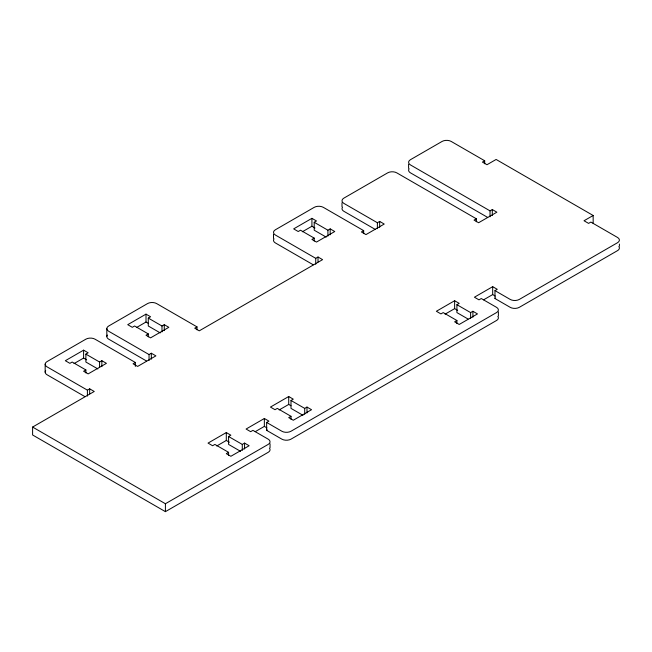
<?xml version="1.0" encoding="UTF-8"?>
<svg xmlns="http://www.w3.org/2000/svg" width="652" height="652" viewBox="0 0 652 652"><rect width="100%" height="100%" fill="white"/><g stroke="black" fill="none" stroke-linecap="round" stroke-linejoin="round"><path stroke-width="0.98" d="M97.865 368.95L85.877 362.031L85.877 354.117L88.159 352.797L83.595 350.165L65.33 360.711L69.894 363.343L72.176 362.031L85.877 369.937L85.877 372.903M160.278 332.919L148.289 326L148.289 318.086L150.571 316.766L146.007 314.134L127.735 324.68L132.307 327.312L134.589 326L148.289 333.905L148.289 336.872M326.196 237.124L314.207 230.205L314.207 222.291L316.489 220.971L311.925 218.338L293.661 228.885L298.225 231.517L300.507 230.205L314.207 238.11L314.207 241.077M74.026 363.596L83.595 358.07L86.643 359.831M136.439 327.565L146.007 322.039L148.289 323.359M302.357 231.77L311.925 226.244L314.973 228.004M85.877 369.937L83.595 371.257L88.159 373.889L106.431 363.343L101.859 360.711L99.577 362.031L85.877 354.117M148.289 333.905L146.007 335.226L150.571 337.858L168.835 327.312L164.271 324.68L161.989 326L148.289 318.086M314.207 238.11L311.925 239.431L316.489 242.063L334.761 231.517L330.189 228.885L327.907 230.205L314.207 222.291M135.347 366.424L135.347 362.471L95.013 339.179A6.455 3.725 0 0 0 85.877 339.179L47.058 361.591A6.455 3.725 0 0 0 47.058 366.864L87.401 390.149L89.683 388.837L94.247 391.469L32.6 427.06L32.6 434.974L165.412 511.649L268.159 452.333A6.455 3.725 0 0 0 269.52 448.209M135.347 362.471L133.065 363.783L137.629 366.424L155.901 355.878L151.329 353.237L149.047 354.558L108.713 331.273A6.455 3.725 0 0 1 108.713 326L147.531 303.587A6.455 3.725 0 0 1 156.659 303.587L197.002 326.872L197.002 329.839M197.002 326.872L194.72 328.192L199.284 330.833L322.585 259.643L318.013 257.01L315.731 258.322L275.397 235.038A6.455 3.725 0 0 1 275.397 229.765L314.207 207.352A6.455 3.725 0 0 1 323.343 207.352L363.677 230.645L363.677 233.612M363.677 230.645L361.395 231.957L365.968 234.598L384.232 224.052L379.66 221.411L377.378 222.731L343.889 203.4A6.455 3.725 0 0 1 343.889 198.126L387.655 172.861A6.455 3.725 0 0 1 396.791 172.861L476.327 218.779L476.327 221.745M484.697 163.742L484.697 160.775L482.415 162.095L486.979 164.728L496.115 159.455L593.157 215.486L593.157 223.392M476.327 218.779L474.045 220.099L478.609 222.731L496.873 212.185L492.309 209.553L490.027 210.865L410.491 164.948A6.455 3.725 0 0 1 410.491 159.675L442.072 141.443A6.455 3.725 0 0 1 451.208 141.443L484.697 160.775M593.157 215.486L584.021 220.759L588.585 223.392L590.867 222.071L617.509 237.45A6.455 3.725 0 0 1 617.509 242.723L519.326 299.415A6.455 3.725 0 0 1 510.19 299.415L494.974 290.621L494.974 298.534L510.19 307.32A6.455 3.725 0 0 0 519.326 307.32L617.509 250.637A6.455 3.725 0 0 0 618.87 246.521M240.572 451.339L228.583 444.419L228.583 436.514L230.865 435.194L226.301 432.553L208.037 443.099L212.601 445.74L214.883 444.419L228.583 452.333L228.583 455.292M302.984 415.308L290.996 408.388L290.996 400.475L293.278 399.163L288.714 396.522L270.45 407.068L275.014 409.709L277.296 408.388L290.996 416.294L290.996 419.26M468.046 319.024L456.913 312.593L456.913 304.688L459.204 303.367L454.631 300.727L436.367 311.273L440.931 313.914L443.213 312.593L456.913 320.507L456.913 323.473M216.733 445.992L226.301 440.467L229.349 442.219M497.851 316.383A6.455 3.725 0 0 1 496.498 320.507L290.996 439.146A6.455 3.725 0 0 1 281.86 439.146L266.644 430.361L266.644 422.447L268.926 421.127L264.353 418.494L246.089 429.04L250.653 431.673L252.943 430.361L268.159 439.146A6.455 3.725 0 0 1 268.159 444.419L165.412 503.743L32.6 427.06M279.146 409.953L288.714 404.436L290.996 405.748M445.063 314.166L454.631 308.64L457.68 310.393M494.974 290.621L497.256 289.309L492.684 286.668L474.42 297.214L478.992 299.847L481.274 298.534L496.498 307.32A6.455 3.725 0 0 1 496.498 312.593L290.996 431.241A6.455 3.725 0 0 1 281.86 431.241L266.644 422.447M255.225 431.673L264.353 426.4L266.929 427.883M483.556 299.855L492.684 294.582L495.259 296.065M228.583 452.333L226.301 453.645L230.865 456.286L249.137 445.74L244.565 443.099L242.283 444.419L228.583 436.514M266.644 430.361L267.353 429.945M290.996 416.294L288.714 417.614L293.278 420.255L311.542 409.709L306.978 407.068L304.696 408.388L290.996 400.475M456.913 320.507L454.631 321.819L459.204 324.46L477.468 313.914L472.904 311.273L470.614 312.593L456.913 304.688M494.974 298.534L495.683 298.119M487.688 217.426L410.491 172.861A6.455 3.725 0 0 1 409.13 168.738M375.283 229.431L343.889 211.305A6.455 3.725 0 0 1 342.528 207.189M313.213 264.777L275.397 242.943A6.455 3.725 0 0 1 274.036 238.828M146.529 361.012L108.713 339.179A6.455 3.725 0 0 1 107.352 335.063M84.882 396.603L47.058 374.77A6.455 3.725 0 0 1 45.697 370.654M619.4 244.044L619.4 246.024M498.389 311.933L498.389 315.894M492.684 286.668L492.684 294.582M492.309 209.553L492.309 215.486M490.027 210.865L490.027 216.798M472.904 311.273L472.904 317.206M470.614 312.593L470.614 318.526M454.631 300.727L454.631 308.64M408.6 164.288L408.6 168.249M379.66 221.411L379.66 227.344M377.378 222.731L377.378 228.665M341.998 202.739L341.998 206.692M330.189 228.885L330.189 234.818M327.907 230.205L327.907 236.138M318.013 257.01L318.013 261.949M315.731 258.322L315.731 264.256M311.925 218.338L311.925 226.244M306.978 407.068L306.978 413.001M304.696 408.388L304.696 414.322M288.714 396.522L288.714 404.436M273.498 234.378L273.498 238.33M270.05 443.759L270.05 447.72M264.353 418.494L264.353 426.4M244.565 443.099L244.565 449.032M242.283 444.419L242.283 450.353M226.301 432.553L226.301 440.467M165.412 503.743L165.412 511.649M164.271 324.68L164.271 330.613M161.989 326L161.989 331.925M151.329 353.237L151.329 359.17M149.047 354.558L149.047 360.491M146.007 314.134L146.007 322.039M106.822 328.632L106.822 336.546M101.859 360.711L101.859 366.644M99.577 362.031L99.577 366.97M89.683 388.837L89.683 393.775M87.401 390.149L87.401 396.082M83.595 350.165L83.595 358.07M45.167 364.223L45.167 372.137"/></g></svg>
